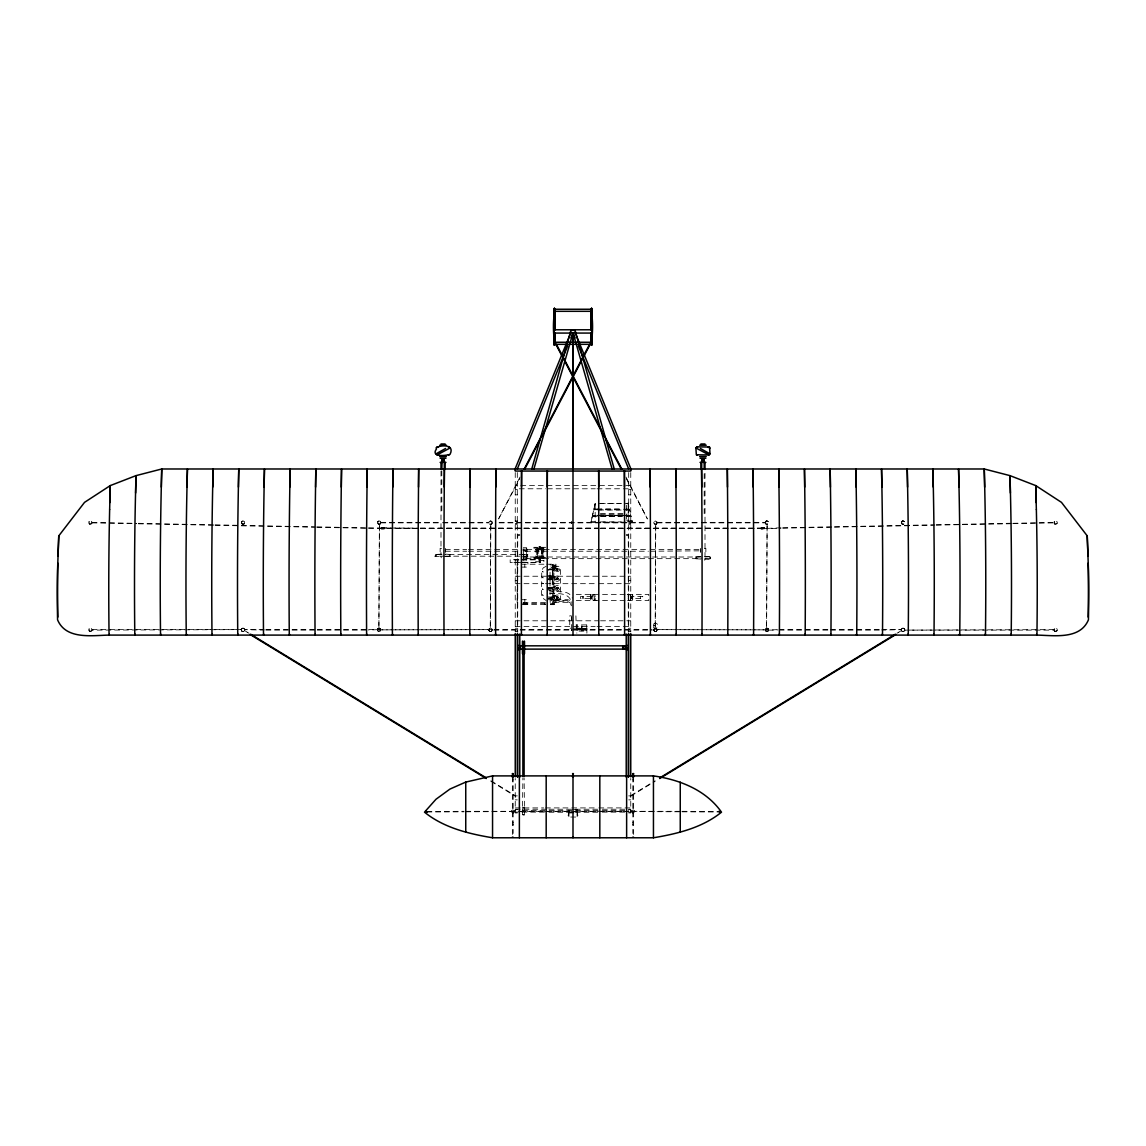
<?xml version="1.0" encoding="UTF-8"?>
<svg xmlns="http://www.w3.org/2000/svg" width="1146" height="1146" viewBox="0 0 1146 1146"><rect width="100%" height="100%" fill="white"/><g stroke="black" fill="none" stroke-linecap="round" stroke-linejoin="round"><path stroke-width="0.75" stroke-dasharray="5 3.75" d="M523.994 604.443L523.994 603.627M704.188 513.737L704.188 470.748M705.005 548.347L705.005 471.149M554.177 603.412L554.177 604.658L550.51 604.658M586.279 629.283L584.589 629.655L584.131 628.667M780.985 527.79L763.093 528.564L780.985 528.277M418.562 528.535L382.936 528.392M368.582 527.862L418.577 528.234M763.064 528.392L731.005 528.234M553.905 595.103L553.074 597.883L550.811 599.931M578.773 628.352C577.942 627.55 584.116 630.945 583.357 628.223L577.584 628.223L577.584 629.039L585.205 629.598M578.444 628.438L580.664 629.283M595.676 522.132L591.05 522.132L592.296 516.259L595.175 516.259M621.232 515.643L592.482 515.657L593.743 509.812L595.175 509.812M598.742 509.182L593.915 509.182L595.175 503.366M591.05 522.132L592.296 516.259M592.482 515.657L593.743 509.812M593.915 509.182L595.175 503.567M583.987 629.039L585.821 628.438L586.279 629.426M512.362 824.59L513.179 824.59M632.821 824.59L633.638 824.59M526.888 551.126L526.773 549.579L525.026 551.555L524.023 549.822L525.613 549.407L526.773 551.226L648.407 551.226M557.687 598.499C559.635 595.247 553.719 598.054 557.701 598.484M650.197 551.226L700.535 550.825M241.591 521.788L242.193 524.037A1.647 1.619 -26.1 0 0 244.442 523.436L243.84 521.186A1.633 1.604 -20.5 0 0 241.591 521.788A1.633 1.59 -17.4 0 1 243.84 521.186M377.722 521.788L378.323 524.037A1.647 1.633 -16.4 0 0 380.587 523.436L379.971 521.186A1.633 1.604 -12.6 0 0 377.722 521.788A1.633 1.59 -10.7 0 1 379.971 521.186M491.963 523.436L491.963 521.788L490.531 520.957L489.098 521.788L489.714 524.037A1.647 1.633 -7.8 0 0 491.963 523.436A1.647 1.647 0 0 0 490.531 520.957A1.647 1.647 0 0 0 489.098 523.436A1.647 1.647 0 0 0 491.963 523.436A1.633 1.619 -6.3 0 1 489.714 524.037M525.441 550.409L524.596 550.152L525.197 550.696M535.927 549.794L536.743 548.963M543.777 555.982L542.946 556.798M571.797 604.343C564.992 596.264 552.214 607.709 552.043 595.018L552.673 564.849L553.446 596.45L554.693 598.914L558.088 600.332M553.289 565.465L552.358 565.995M571.396 617.493L571.61 616.663A1.647 1.647 0 0 0 571.396 617.493L571.396 628.223L569.734 628.223L569.734 615.846L571.396 615.846M571.61 629.039L571.61 630.701A1.662 1.662 1.1 0 1 571.61 629.039A1.647 1.647 0 0 0 571.61 630.701M524.109 807.801L522.877 807.801M626.003 477.08L647.461 518.98M653.879 629.627L767.777 629.87L653.75 629.627M655.183 625.573L653.406 626.074M557.773 569.519L557.2 568.488L556.641 569.505M557.773 579.002L557.687 579.532M557.773 588.5L556.641 587.812L557.787 588.485M557.701 589.001C553.776 588.786 559.506 585.491 557.687 589.015M557.773 597.983L556.598 598.255L556.598 597.037L557.816 597.037L556.541 597.639L557.787 597.968M585.291 629.655L583.171 628.438L580.234 629.741M557.5 569.462L557.2 569.419M557.687 570.035L557.816 568.574L556.598 568.574L556.598 569.777L557.816 569.777C558.804 566.196 554.077 570.25 557.701 570.02M557.5 578.959L557.457 578.658M557.873 578.615L557.2 577.799L556.34 578.658L557.816 579.274C558.804 575.679 554.077 579.747 557.701 579.518M557.816 588.758L557.816 587.54L556.34 588.156L557.816 588.758L557.701 587.54M582.096 625.974L581.867 632.678L581.638 625.974M519.998 477.08L498.539 518.98M498.911 518.393L519.639 478.827M578.601 628.968L579.317 629.655L580.564 628.438M578.401 629.426L580.621 628.581M580.607 628.667L579.862 629.283M583.443 629.598L585.334 628.667M585.334 629.426L585.291 628.438L583.128 628.667M700.535 549.994L700.378 551.126M558.102 598.155L556.311 598.155L556.698 596.78M542.115 548.963L541.299 549.794L541.714 556.684A2.407 2.407 0 0 0 543.362 556.684M557.787 569.505L556.641 569.505M557.787 578.988L556.641 578.988M656.286 524.037L657.116 522.605L655.469 520.957L654.037 521.788L654.037 523.436A1.633 1.619 6.3 0 0 656.286 524.037A1.647 1.633 7.8 0 1 654.037 523.436A1.647 1.647 0 0 1 655.469 520.957A1.647 1.647 0 0 1 656.902 523.436A1.647 1.647 0 0 1 654.037 523.436M766.029 521.186L765.428 523.436A1.633 1.619 13.4 0 0 767.677 524.037L768.278 521.788A1.633 1.59 10.7 0 0 766.029 521.186A1.647 1.647 0 0 0 766.029 524.037A1.647 1.647 0 0 0 768.493 522.605A1.647 1.647 0 0 0 766.029 521.186A1.633 1.604 12.6 0 1 768.278 521.788M902.16 521.186L901.558 523.436A1.633 1.619 21.6 0 0 903.807 524.037L904.409 521.788A1.633 1.59 17.4 0 0 902.16 521.186A1.647 1.647 0 0 0 902.16 524.037A1.647 1.647 0 0 0 904.638 522.605A1.647 1.647 0 0 0 902.16 521.186A1.633 1.604 20.5 0 1 904.409 521.788M445.579 551.154L445.579 549.665M555.524 567.112C552.701 568.301 557.185 572.241 553.905 571.238M630.758 795.596L655.097 780.755M896.931 633.265L901.501 630.486L898.722 632.764M630.758 796.169L655.111 781.314M558.102 569.691L556.311 569.691L556.311 568.66L558.102 568.66M558.102 579.174L556.311 579.174L556.311 578.143L558.102 578.143M558.102 588.672L556.311 588.672L557.2 587.124L558.102 587.64M556.311 597.123L558.102 597.123M577.455 628.81L579.604 628.81M579.604 629.283L577.455 629.283M557.93 578.701L557.2 577.971L556.641 579.002M596.106 600.318C594.201 602.108 594.201 592.826 596.106 594.602M627.249 594.602L628.18 594.373M435.595 556.182L436.182 555.939C435.05 552.086 435.05 558.618 436.182 554.779L435.595 554.535M450.45 554.535L449.619 555.352L450.45 556.182M557.2 597.883L557.2 597.395M695.55 558.661L696.381 557.83L695.55 557.013M710.405 557.013L709.818 557.243C710.95 561.096 710.95 554.564 709.818 558.417L710.405 558.661M546.112 566.339L543.347 567.771L541.743 570.278L541.528 595.103L542.359 597.883L546.112 600.49M522.963 556.182L523.794 555.352L522.963 554.535M527.088 557.013L526.272 557.83L527.088 558.661M537.546 556.641L537.546 549.12M552.257 602.18L553.489 600.934L552.257 599.702L551.011 600.934L552.257 602.18L568.817 602.352L571.639 605.804M584.045 629.655L583.113 629.512M578.529 628.495L577.455 629.426M492.25 629.627L378.223 629.87L492.121 629.627M379.283 630.114L380.085 629.87L379.025 629.627M766.975 629.627L765.915 629.87L766.717 630.114M782.761 527.848L832.741 526.759M834.517 526.831L934.463 524.753M936.225 524.811L1011.202 523.235M1012.964 523.307L1054.034 522.39M782.775 528.148L832.741 527.26M834.517 527.131L934.477 525.255M936.239 525.126L1011.216 523.736M1012.978 523.607L1054.048 522.891M426.856 811.511L463.987 811.311M465.749 811.311L680.251 811.311M426.856 811.998L463.987 811.812M465.749 811.798L515.242 811.554M630.758 485.489L515.413 485.489L515.413 488.783L545.582 488.783M547.358 488.783L595.261 488.783M597.037 488.783L630.758 488.783M515.242 489.614L517.304 489.614M628.696 489.614L630.758 489.614M515.242 494.857L517.304 494.857M628.696 494.857L630.758 494.857M600.318 503.366L621.29 503.366M626.518 503.366L628.18 503.366L629.426 509.239L600.461 509.182M593.915 509.01L595.175 509.01M596.822 509.01L621.29 509.01M626.518 509.01L629.426 509.239M596.822 509.812L621.29 509.812M626.518 509.812L629.612 509.812L630.859 515.456L626.518 515.456M600.389 513.809L624.699 513.809M600.389 514.153L624.699 514.153M596.908 515.299L621.232 515.299M622.966 515.299L628.18 515.299M592.482 515.456L595.175 515.456M596.822 515.456L621.29 515.456M622.966 515.643L628.18 515.643M600.318 516.259L624.771 516.259M626.518 516.259L631.045 516.259L632.306 522.189L600.475 522.132M592.296 516.459L621.103 516.502M626.518 520.155L628.18 520.155M515.242 520.957L517.304 520.957M628.696 520.957L630.758 520.957M515.242 521.573L517.304 521.573M628.696 521.573L630.758 521.573M591.05 521.903L595.175 521.903L595.175 502.951M600.318 521.903L621.29 521.903M632.306 521.903L626.518 521.903L626.518 502.951L628.18 502.951L628.18 521.903M380.73 522.361L441.052 522.361M442.829 522.361L488.955 522.361M499.169 522.361L646.831 522.361M657.045 522.361L699.633 522.361M701.395 522.361L765.27 522.361M380.73 522.863L441.052 522.863M442.829 522.863L488.955 522.863M499.169 522.863L646.831 522.863M657.045 522.863L699.633 522.863M701.395 522.863L765.27 522.863M515.242 523.636L517.304 523.636M628.696 523.636L630.758 523.636M515.242 524.266L517.304 524.266M628.696 524.266L630.758 524.266M381.747 527.977L418.577 528.134M420.353 528.134L470.347 528.134M472.123 528.134L522.118 528.134M523.908 528.134L548.905 528.134M550.682 528.134L598.885 528.134M600.676 528.134L625.673 528.134M627.449 528.134L677.444 528.134M679.22 528.134L729.214 528.134M731.005 528.134L764.253 527.977M420.353 528.234L470.347 528.234M472.123 528.234L522.118 528.234M523.908 528.234L548.905 528.234M550.682 528.234L598.885 528.234M600.676 528.234L625.673 528.234M627.449 528.234L677.444 528.234M679.22 528.234L729.214 528.234M420.353 528.635L470.347 528.535M472.123 528.635L548.891 528.535M550.682 528.635L598.885 528.635M600.676 528.535L677.444 528.635M679.234 528.535L729.214 528.635M731.005 528.535L763.107 528.464M381.747 528.793L384.798 528.793M761.202 528.793L764.253 528.793M519.783 534.494L517.72 534.494L517.72 632.177M626.217 534.494L628.28 534.494L628.28 632.177M517.72 535.54L519.783 535.54M626.217 535.54L628.28 535.54M545.84 547.315L533.864 547.315L533.864 548.132L545.84 548.132M441.597 548.347L440.136 548.347L440.136 552.472L441.597 552.472M445.579 548.347L445.579 552.472M700.421 548.347L700.421 552.472M704.403 548.347L705.864 548.347L705.864 552.472L704.403 552.472M445.364 549.579L466.68 549.579M468.456 549.579L518.193 549.579M526.773 549.579L648.407 549.579M650.197 549.579L700.278 549.579M445.364 551.226L466.68 551.226M468.456 551.226L518.193 551.226M441.267 554.12L434.778 554.535L444.605 554.535M445.164 554.12L451.28 554.535M522.991 554.32L527.919 554.535L444.949 554.535M444.605 556.182L434.778 556.182L441.267 556.598M444.949 556.182L527.919 556.182L522.991 556.383M445.164 556.598L451.28 556.182M700.836 556.598L694.72 557.013M704.733 556.598L711.222 556.598L704.905 557.013M522.991 556.798L527.919 557.013M701.323 557.013L522.963 557.013L523.794 557.83L522.963 558.661L701.323 558.661M545.84 557.629L533.864 557.629L533.864 558.446L545.84 558.446M441.267 557.83L440.995 556.598M704.905 558.661L711.222 559.076L704.733 559.076M522.991 558.861L527.919 558.661M539.021 558.861L540.683 558.861M700.836 559.076L694.72 558.661M518.851 559.692L510.185 559.692L510.185 562.571L521.186 562.571M521.186 559.692L539.866 559.692L539.866 562.571M518.851 560.108L512.677 559.692M521.831 560.108L537.374 559.692M704.733 560.308L705.005 559.076M518.851 562.156L512.677 562.571M521.831 562.156L537.374 562.571M522.461 562.571L540.468 562.571L540.468 561.755M518.236 564.219L517.19 564.219L517.19 602.595L518.236 602.595M521.387 564.219L545.868 564.219M546.828 564.219L555.968 564.219L555.968 567.112A2.478 2.478 0 0 0 555.968 571.324A2.478 2.478 0 0 0 559.678 569.175A2.478 2.478 0 0 0 555.968 567.026L550.195 567.112L550.195 564.219M553.905 566.282L558.03 566.282A2.478 2.478 0 0 1 560.509 568.76L560.509 598.054A2.478 2.478 0 0 1 558.03 600.533M521.387 567.112L528.306 567.112M553.303 568.101L552.157 568.344L557.887 568.344L557.887 570.006L547.573 570.006M549.55 568.76L551.24 568.76L551.24 569.591L549.55 569.591M557.887 568.559L551.57 568.559L551.57 569.791M547.573 569.791L557.887 569.791M553.303 570.25L552.157 570.006M515.242 576.237L547.229 576.237M549.006 576.237L600.547 576.237M602.323 576.237L630.758 576.237M553.905 576.596C555.538 575.278 555.538 582.053 553.905 580.721M553.303 577.598L552.157 577.842A2.478 2.478 0 0 1 548.834 580.12M549.149 577.842L557.887 577.842L557.887 579.489L547.573 579.489M548.648 578.042L557.887 578.042M548.648 578.257L550.424 578.257L550.424 579.074M547.573 579.289L557.887 579.289M553.303 579.733L552.157 579.489M515.242 580.363L517.304 580.363M628.696 580.363L630.758 580.363M515.242 583.672L543.677 583.672M545.453 583.672L596.994 583.672M598.771 583.672L630.758 583.672M553.905 586.093C555.538 584.775 555.538 591.537 553.905 590.219M553.303 587.081L552.157 587.325M549.149 587.325L557.887 587.325L557.887 588.972L547.573 588.972M547.573 587.54L557.887 587.54M548.648 587.74L551.24 587.74L551.24 588.571L548.648 588.571M557.2 588.156L557.2 587.898M547.573 588.772L557.887 588.772M553.303 589.23L552.157 588.972M576.28 594.373L625.816 594.373M627.578 594.373L648.794 594.373L648.794 600.561L627.249 600.318M553.905 595.576C557.185 594.573 552.701 598.513 555.524 599.702M547.573 597.023L557.887 597.023M550.094 597.224L550.094 598.054M547.573 598.255L557.887 598.255M547.573 598.47L557.887 598.47L557.887 596.822L552.157 596.565L553.303 596.822M521.387 599.702L528.306 599.702M547.301 599.702L567.786 599.702L571.166 600.833M553.905 600.533L567.829 600.332L571.926 602.323M576.28 600.561L625.816 600.561M523.006 602.595L548.605 602.595M522.877 603.627L548.733 603.627M550.381 603.627L554.177 603.627M522.877 604.443L548.046 604.443M550.381 604.443L554.177 604.443M522.877 604.658L527.504 604.443M545.725 604.658L544.264 604.443M575.894 615.846L576.338 628.223M515.242 620.788L549.006 620.788M550.782 620.788L598.771 620.788M600.547 620.788L630.758 620.788M653.406 625.415L655.469 625.415M515.242 626.576L545.453 626.576M547.229 626.576L595.218 626.576M596.994 626.576L630.758 626.576M515.242 628.223L517.304 628.223M573.043 628.223L577.169 628.223M628.696 628.223L630.758 628.223M577.169 628.638L583.772 628.638L583.772 631.102L577.169 631.102M91.967 629.627L241.434 629.627L91.967 630.114M264.096 629.627L244.599 629.627L264.096 630.114M265.872 629.627L315.508 629.627M317.284 629.627L366.935 629.627M368.697 629.627L377.564 629.627L368.697 630.114M494.012 629.627L651.988 629.627M777.303 629.627L768.436 630.114L777.303 630.114M779.065 629.627L828.716 629.627M830.492 629.627L880.128 629.627M881.904 629.627L901.401 629.627L881.904 630.114M1054.034 629.627L904.566 630.114L1054.034 630.114M576.839 629.87L586.895 629.87M265.872 630.114L315.508 630.114M317.284 630.114L366.935 630.114M493.783 630.114L652.217 630.114M779.065 630.114L828.716 630.114M830.492 630.114L880.128 630.114M515.242 631.518L517.304 631.518M628.696 631.518L630.758 631.518M512.362 779.882L513.179 779.882M632.821 779.882L633.638 779.882M515.242 795.883L517.304 795.883M628.696 795.883L630.758 795.883M515.242 799.865L517.304 799.865M628.696 799.865L630.758 799.865M522.877 807.171L522.461 815.422L522.877 778.206M524.109 807.171L524.524 815.422L524.109 778.206M515.242 807.916L543.677 807.916M545.453 807.916L596.994 807.916M598.771 807.916L630.758 807.916M512.362 809.019L513.179 808.976M632.821 809.019L633.638 808.976M515.242 809.234L547.229 809.234M549.006 809.234L600.547 809.234M602.323 809.234L630.758 809.234M515.242 809.649L517.304 809.649M628.696 809.649L630.758 809.649M512.362 810.48L511.531 810.48L511.531 812.127L512.362 812.127M513.179 810.48L515.242 810.48M522.461 810.48L547.473 810.48M549.249 810.48L600.447 810.48M602.209 810.48L628.696 810.48M630.758 810.48L632.821 810.48M633.638 810.48L634.469 810.48L634.469 812.127L633.638 812.127M520.843 811.554L628.696 811.554M513.179 812.127L547.473 812.127M549.006 812.242L600.547 812.242M602.209 812.127L632.821 812.127M568.874 812.514L577.126 812.514M517.304 812.958L515.242 812.958L515.242 778.549M568.874 812.944L577.126 812.944M628.696 812.958L630.758 812.958L630.758 778.549M512.362 813.488L513.179 813.488M632.821 813.488L633.638 813.488M568.459 814.591L568.044 815.408L568.874 815.221M577.541 814.591L577.956 815.408L577.126 815.221M568.874 816.726L568.459 809.234M577.126 816.726L577.541 809.234M512.362 822.584L513.179 822.584M632.821 822.584L633.638 822.584M598.742 503.567L621.089 503.595M598.742 509.999L621.103 510.027M600.475 515.657L624.541 515.7M624.527 503.61L628.18 503.61M624.541 510.027L629.612 510.042L630.859 515.714L626.131 515.7M626.174 516.517L631.045 516.531L632.306 522.189M682.013 811.311L719.144 811.511M630.758 811.554L680.251 811.798M682.013 811.812L719.144 811.998M91.967 522.39L136.603 523.364M138.365 523.307L213.342 524.882M215.104 524.825L315.05 526.888M316.84 526.831L366.806 527.919M91.952 522.891L136.589 523.679M138.351 523.808L213.328 525.197M215.104 525.326L315.05 527.203M316.826 527.332L366.806 528.22M368.582 528.263L382.836 528.464M549.779 593.542C557.443 593.556 569.003 592.296 571.424 602.065M577.913 629.512L579.604 629.426L579.145 628.438M583.443 628.495L585.133 628.968M580.291 629.598L578.401 628.667M585.348 628.581L583.357 629.125L584.474 629.512M542.946 548.963L543.777 549.794M537.574 548.963L538.391 549.794L537.99 556.684A2.407 2.407 0 0 1 536.328 556.684L535.927 555.982M542.144 556.641L541.456 549.808M552.873 565.121L552.329 565.666L553.017 565.265M583.987 628.581L585.076 629.111M249.069 633.265L244.499 630.486L247.278 632.764M490.903 780.755L515.242 795.596M490.889 781.314L515.242 796.169M550.811 566.883L553.074 568.932L553.905 571.711M548.332 589.904C555.767 594 567.872 588.013 572.499 598.155M626.361 478.827L647.089 518.393M523.579 603.627L523.579 604.443M764.038 527.977L764.038 528.793M761.402 527.977L761.402 528.793M705.005 552.472L705.005 556.598M640.27 596.436L640.456 598.499M633.638 776.959L633.638 836.952M632.707 594.373L632.707 600.561M632.821 776.959L632.821 833.428M632.306 594.373L632.306 600.561M631.919 596.436L631.919 598.499M631.79 596.436L631.79 598.499M630.758 472.553L630.758 631.818M630.544 594.373L630.544 600.561M628.696 472.553L628.696 631.818M592.797 594.373L592.797 600.561M591.565 596.436L591.565 598.499M591.436 596.436L591.436 598.499M591.15 596.436L591.15 598.499M591.05 594.373L591.05 600.561M590.634 594.373L590.634 600.561M586.895 633.165L586.895 624.914L576.839 624.914L576.839 633.165M586.738 624.914L586.738 633.165M583.085 596.436L583.085 598.499M582.899 596.436L582.899 598.499M576.997 624.914L576.997 633.165M557.701 568.559L557.701 569.791M557.701 578.042L557.701 579.289M557.701 597.023L557.701 598.255M556.712 568.559L556.712 569.791M556.712 578.042L556.712 579.289M556.712 587.54L556.712 588.772M556.712 597.023L556.712 598.255M555.968 599.702L555.968 602.595L550.195 602.595L550.195 599.702M553.905 564.219L553.905 602.595M553.762 603.627L553.762 604.443M553.303 598.47L552.157 598.47M552.53 602.595L552.53 603.412M551.57 578.042L551.57 579.289M551.57 587.54L551.57 588.772M551.57 597.023L551.57 598.255M550.023 572.255L550.023 594.559M549.879 578.042L549.879 579.289M549.879 587.54L549.879 588.772M544.694 603.627L544.694 604.443M543.777 547.315L543.777 558.446M542.946 549.794L542.946 555.982M542.115 547.315L542.115 548.132M542.115 548.547L542.115 557.214M542.115 557.629L542.115 558.446M540.668 548.132L540.668 546.484L539.021 546.484L539.021 548.132M540.683 557.214L540.468 560.509M539.021 557.214L539.236 560.509M539.236 561.755L539.236 562.571M537.589 547.315L537.589 548.132M537.589 548.547L537.589 557.214M537.589 557.629L537.589 558.446M536.758 549.794L536.758 555.982M535.927 547.315L535.927 558.446M527.919 562.156L527.919 564.219M527.088 603.627L527.088 604.443M526.673 549.163L526.673 547.731L523.378 547.731L523.378 549.163M526.673 551.641L526.673 554.32M526.673 558.861L526.673 560.108M526.673 602.595L526.673 603.412M525.828 604.658L524.238 604.658M525.556 603.627L525.556 604.443M525.026 603.627L525.026 604.443M524.753 564.219L524.825 567.112M524.825 599.702L524.825 602.595M524.496 603.627L524.51 604.443M523.378 551.641L523.378 554.32M523.378 558.861L523.378 560.108M523.378 602.595L523.378 603.412M522.963 603.627L522.963 604.443M517.304 472.553L517.304 631.818M515.242 472.553L515.242 631.818M513.179 776.959L513.179 833.428M512.362 776.959L512.362 836.952M441.812 470.748L441.812 513.737M440.995 471.149L440.995 548.347M440.995 552.472L440.995 554.12M384.598 527.977L384.598 528.793M381.962 527.977L381.962 528.793M536.328 549.077A2.407 2.407 0 0 1 537.99 549.077M541.714 549.077A2.407 2.407 0 0 1 543.362 549.077M548.834 575.55A2.478 2.478 0 0 1 552.257 577.842M548.347 576.409A2.02 2.02 0 0 1 551.212 576.409A2.02 2.02 0 0 1 551.212 579.274A2.02 2.02 0 0 1 548.347 579.274M548.905 575.736A2.263 2.263 0 0 1 552.043 577.842A2.263 2.263 0 0 1 548.905 579.933M571.396 619.556A1.647 1.647 0 0 1 571.61 618.725M653.32 624.513A2.478 2.478 0 0 1 657.059 623.854A2.478 2.478 0 0 1 657.059 627.636A2.478 2.478 0 0 1 653.32 626.977M628.209 596.436A1.934 1.92 -90 0 1 630.243 594.359L630.243 600.561A1.934 1.92 -90 0 1 628.209 598.499M595.132 596.436A1.934 1.92 -90 0 0 593.112 594.359L593.112 600.561A1.934 1.92 -90 0 0 595.132 598.499M767.677 628.438A1.676 1.662 -16.6 0 1 768.264 630.715A1.676 1.662 -16.6 0 1 765.972 631.317A1.676 1.662 -16.6 0 1 765.428 629.025A1.676 1.662 -16.6 0 1 767.72 628.423A1.676 1.662 -14.5 0 1 768.264 630.715A1.676 1.662 -14.5 0 1 765.958 631.317A1.676 1.662 -14.5 0 1 765.428 629.025A1.676 1.662 -14.5 0 1 767.734 628.423M903.865 628.423A1.676 1.662 -26.4 0 0 901.573 629.025A1.69 1.662 -23.3 0 0 902.16 631.303A1.69 1.662 -23.3 0 0 904.395 630.715A1.69 1.662 -23.3 0 0 903.807 628.438A1.676 1.662 -26.4 0 1 904.409 630.715A1.676 1.662 -26.4 0 1 902.103 631.317A1.676 1.662 -26.4 0 1 901.573 629.025A1.69 1.662 -23.3 0 1 903.879 628.423M767.677 524.037A1.647 1.633 16.4 0 1 765.413 523.436M903.807 524.037A1.647 1.619 26.1 0 1 901.558 523.436M378.323 524.037A1.647 1.647 0 0 0 380.801 522.605A1.647 1.647 0 0 0 378.323 521.186A1.647 1.647 0 0 0 378.323 524.037A1.633 1.619 -13.4 0 0 380.572 523.436M242.193 524.037A1.647 1.647 0 0 0 244.671 522.605A1.647 1.647 0 0 0 242.193 521.186A1.647 1.647 0 0 0 242.193 524.037A1.633 1.619 -21.6 0 0 244.442 523.436M242.178 628.481A1.647 1.619 26.4 0 0 241.591 630.715A1.633 1.619 23.3 0 0 243.84 631.303A1.676 1.662 26.4 0 0 244.427 629.025A1.676 1.662 26.4 0 0 242.135 628.423A1.633 1.619 23.3 0 0 241.591 630.715A1.647 1.619 26.4 0 0 243.84 631.303A1.69 1.662 23.3 0 0 244.427 629.011A1.69 1.662 23.3 0 0 242.121 628.423M378.323 628.438A1.647 1.647 0 0 0 378.323 631.303A1.647 1.647 0 0 0 380.801 629.87A1.647 1.647 0 0 0 378.323 628.438A1.647 1.633 16.6 0 0 377.736 630.715A1.647 1.633 16.6 0 0 379.971 631.303A1.676 1.662 16.6 0 0 380.572 629.025A1.676 1.662 16.6 0 0 378.28 628.423A1.633 1.619 14.5 0 0 377.736 630.715A1.633 1.619 14.5 0 0 379.971 631.303A1.676 1.662 14.5 0 0 380.572 629.025A1.676 1.662 14.5 0 0 378.266 628.423M553.604 603.627L553.604 604.443L553.604 603.627M523.235 549.994C523.077 553.117 525.069 548.762 523.235 549.994M88.944 521.788L89.56 524.037L91.809 523.436L91.207 521.186L88.944 521.788M88.944 629.039L89.56 631.303L91.809 630.701L91.207 628.438L88.944 629.039M382.563 527.977C382.735 531.243 385.486 526.487 382.563 527.977M526.372 554.951C526.544 558.217 529.294 553.461 526.372 554.951M539.422 547.057L540.282 547.559L539.422 547.057M551.957 565.05C552.128 568.316 554.879 563.56 551.957 565.05M571.61 521.788L571.61 523.436A1.647 1.647 0 0 1 571.61 521.788M522.963 814.491L524.037 815.107L522.963 814.505M655.111 625.544L655.67 626.103L655.254 625.387M762.004 527.977C762.19 531.243 764.926 526.487 762.004 527.977M1054.191 521.788L1054.793 524.037L1057.056 523.436L1056.44 521.186L1054.191 521.788M1054.191 629.039L1054.793 631.303L1057.056 630.701L1056.44 628.438L1054.191 629.039M554.65 565.379L555.223 565.966L554.65 565.379M542.473 571.453L543.061 571.969L542.473 571.453M542.473 577.298L543.061 577.828L542.473 577.298M542.473 583.142L543.061 583.672L542.473 583.142M542.473 588.987L543.061 589.517L542.473 588.987M552.372 571.453L552.959 571.969L552.372 571.453M542.473 594.846L543.061 595.361L542.473 594.846M552.372 577.298L552.959 577.828L552.372 577.298M552.372 583.142L552.959 583.672L552.372 583.142M552.372 588.987L552.959 589.517L552.372 588.987M552.372 594.846L552.959 595.361L552.372 594.846M379.398 524.195L378.896 628.28L379.398 524.195M490.775 524.195L490.287 628.28L490.775 524.195M655.713 524.195L655.226 628.28L655.713 524.195M767.104 524.195L766.602 628.28L767.104 524.195M384.841 527.561L381.704 527.561L381.704 529.208L384.841 529.208L384.841 527.561M764.296 527.561L761.159 527.561L761.159 529.208L764.296 529.208L764.296 527.561M543.362 548.547L536.342 548.547L536.342 549.794L543.362 549.794L543.362 548.547M526.931 549.163L523.12 549.163L523.12 551.641L526.931 551.641L526.931 549.163M543.362 555.982L536.342 555.982L536.342 557.214L543.362 557.214L543.362 555.982M543.877 560.509L535.827 560.509L535.827 561.755L543.877 561.755L543.877 560.509M591.866 596.436L580.607 596.436L580.607 598.499L591.866 598.499L591.866 596.436M642.734 596.436L631.475 596.436L631.475 598.499L642.734 598.499L642.734 596.436M577.126 809.606L568.874 809.606L568.874 817.041L577.126 817.041L577.126 809.606M555.867 590.476A2.679 2.679 0 0 0 559.893 588.156A2.679 2.679 0 0 0 555.867 585.835A2.679 2.679 0 0 0 555.867 590.476M555.867 599.96A2.679 2.679 0 0 0 559.893 597.639A2.679 2.679 0 0 0 555.867 595.318A2.679 2.679 0 0 0 555.867 599.96M555.867 580.993A2.679 2.679 0 0 0 559.893 578.658A2.679 2.679 0 0 0 555.867 576.338A2.679 2.679 0 0 0 555.867 580.993M766.029 631.303A1.647 1.647 0 0 0 768.493 629.87A1.647 1.647 0 0 0 766.029 628.438A1.647 1.647 0 0 0 766.029 631.303M902.16 631.303A1.647 1.647 0 0 0 904.638 629.87A1.647 1.647 0 0 0 902.16 628.438A1.647 1.647 0 0 0 902.16 631.303M654.638 631.303A1.647 1.647 0 0 0 657.116 629.87A1.647 1.647 0 0 0 654.638 628.438A1.647 1.647 0 0 0 654.638 631.303A1.676 1.662 -6.9 0 0 656.887 630.715A1.676 1.662 -6.9 0 0 656.286 628.438A1.676 1.662 -6.9 0 0 654.051 629.025A1.676 1.662 -6.9 0 0 654.638 631.303A1.676 1.662 -7.9 0 0 656.887 630.701A1.676 1.662 -7.9 0 0 656.286 628.438A1.676 1.662 -7.9 0 0 654.051 629.025A1.676 1.662 -7.9 0 0 654.638 631.303M1054.793 631.303A1.647 1.647 0 0 0 1057.271 629.87A1.647 1.647 0 0 0 1054.793 628.438A1.647 1.647 0 0 0 1054.793 631.303M1054.793 524.037A1.647 1.647 0 0 0 1057.271 522.605A1.647 1.647 0 0 0 1054.793 521.186A1.647 1.647 0 0 0 1054.793 524.037M89.56 524.037A1.647 1.647 0 0 0 92.024 522.605A1.647 1.647 0 0 0 89.56 521.186A1.647 1.647 0 0 0 89.56 524.037M89.56 631.303A1.647 1.647 0 0 0 92.024 629.87A1.647 1.647 0 0 0 89.56 628.438A1.647 1.647 0 0 0 89.56 631.303M242.193 631.303A1.647 1.647 0 0 0 244.671 629.87A1.647 1.647 0 0 0 242.193 628.438A1.647 1.647 0 0 0 242.193 631.303M489.714 631.303A1.647 1.647 0 0 0 492.178 629.87A1.647 1.647 0 0 0 489.714 628.438A1.647 1.633 7.9 0 0 489.113 630.715A1.633 1.619 6.9 0 0 491.362 631.303A1.676 1.662 7.9 0 0 491.949 629.025A1.676 1.662 7.9 0 0 489.671 628.438A1.633 1.619 6.9 0 0 489.113 630.715A1.647 1.633 7.9 0 0 491.362 631.303A1.676 1.662 6.9 0 0 491.949 629.025A1.676 1.662 6.9 0 0 489.657 628.438A1.647 1.647 0 0 0 489.714 631.303"/><path stroke-width="1.5" d="M547.258 634.11L547.244 635.099L547.229 633.566A346.092 1.733 90 0 1 547.315 470.619A354.286 1.776 -90 0 0 547.287 487.107M521.459 634.11L521.444 635.099L521.416 633.566A346.092 3.452 90 0 1 521.573 470.619A354.286 3.538 -90 0 0 521.53 487.107M495.674 634.11L495.645 635.099L495.616 633.566A346.092 5.186 90 0 1 495.846 468.986A354.286 5.315 90 0 0 495.774 487.107M1088.127 617.092L1088.227 611.907A141.932 16.288 90 0 0 1088.156 563.116M109.644 509.526L110.274 485.589L136.002 475.633L161.744 468.986L984.256 468.986L1009.998 475.633L1035.726 485.589L1061.468 502.363L1087.239 535.884L1087.984 556.225M469.889 634.11L469.846 635.099L469.803 633.566A346.092 6.919 90 0 1 470.118 468.986A354.286 7.077 90 0 0 470.018 487.107M58.016 556.225L58.761 535.884L84.532 502.363L110.274 485.589L109.93 497.479A288.52 22.333 -90 0 0 109.858 502.55M444.104 634.11L444.046 635.099L444.003 633.566A346.092 8.652 -90 0 1 444.404 468.986A354.286 8.853 90 0 0 444.276 487.107M418.333 634.11L418.261 635.099L418.204 633.566A346.092 10.371 -90 0 1 418.677 468.986A354.286 10.615 90 0 0 418.519 487.107M58.761 535.884L57.544 570.307A138.709 15.915 -90 0 0 57.572 619.828C65.952 639.941 92.153 635.371 109.199 635.099L1036.801 635.099C1053.847 635.371 1080.048 639.941 1088.428 619.828A138.709 15.915 -90 0 0 1088.471 570.307L1087.239 535.884M392.562 634.11L392.476 635.099L392.405 633.566A346.092 12.105 -90 0 1 392.963 468.986A354.286 12.391 90 0 0 392.777 487.107M366.792 634.11L366.691 635.099L366.605 633.566A346.092 13.838 -90 0 1 367.25 468.986A354.286 14.153 -90 0 0 367.035 487.107M341.021 634.11L340.921 635.099L340.82 633.566A346.092 15.557 -90 0 1 341.537 468.986A354.286 15.929 90 0 0 341.307 487.107M315.265 634.11L315.15 635.099L315.05 633.566A346.092 17.29 -90 0 1 315.838 468.986A354.286 17.691 90 0 0 315.58 487.107M289.508 634.11L289.379 635.099L289.265 633.566A346.092 19.009 -90 0 1 290.139 468.986A354.286 19.468 90 0 0 289.852 487.107M263.766 634.11L263.623 635.099L263.494 633.566A346.092 20.743 -90 0 1 264.454 468.986A354.286 21.23 -90 0 0 264.139 487.107M238.024 634.11L237.867 635.099L237.738 633.566A346.092 22.462 -90 0 1 238.769 468.986A354.286 23.006 -90 0 0 238.44 487.107M212.297 634.11L212.125 635.099L211.981 633.566A346.092 24.195 -90 0 1 213.099 468.986A354.286 24.768 90 0 0 212.741 487.107M186.569 634.11L186.397 635.099L186.239 633.566A346.092 25.914 90 0 1 187.428 468.986A354.286 26.53 90 0 0 187.056 487.107M160.841 634.11L160.669 635.099L160.512 633.566A346.092 26.788 -90 0 1 161.744 468.986A354.286 27.418 90 0 0 161.342 487.107M135.113 634.153L134.927 635.099L134.784 633.623A319.978 24.754 90 0 1 136.002 475.633A327.326 25.327 90 0 0 135.615 493.038M109.386 634.211L109.199 635.099L109.042 633.709A281.816 21.803 -90 0 1 109.644 509.526M435.981 447.957C439.978 444.935 455.377 443.817 450.006 454.389C443.789 456.165 430.695 456.781 436.554 448.817M695.88 447.957L696.854 446.854L709.546 447.026L710.019 453.859L709.045 454.962L696.338 454.79L695.88 447.957L709.045 454.962M513.121 837.196L512.42 837.067M573.358 837.196L572.642 837.067M633.58 837.196L632.879 837.067M513.121 776.931L512.362 776.73L513.121 776.931L512.778 773.435L512.362 776.959M573.358 776.931L572.585 776.73L573.358 776.931L573 773.435L572.585 776.959M443.932 461.294L443.932 458.901L442.184 458.901L441.812 468.958M701.71 469L701.71 460.004L702.942 458.615L704.188 460.004L702.942 462.024M531.758 468.986L571.023 330.005L574.977 330.005L614.242 468.986M533.907 468.986L573 332.841L574.977 332.283M435.981 453.859L445.608 448.473M450.12 447.957L436.955 454.962M710.019 447.957L709.446 448.817M514.769 469.731L570.422 333.701M517.347 468.872L567.642 345.963M570.995 337.769L572.327 334.489M524.137 469.172L542.359 434.406M544.021 431.24L589.574 344.316M524.61 469.33L540.368 439.262M542.029 436.096L590.133 344.316M633.022 776.372L633.222 777.146L633.437 776.372M659.652 777.976L895.413 634.196M659.681 778.535L895.671 634.612M448.43 447.069L449.146 446.854M707.712 447.37L709.045 446.854M697.57 454.747L696.854 454.962M465.749 782.088L449.934 789.078L435.981 799.263L424.493 812.17C443.874 827.827 468.513 833.744 492.551 837.783L653.449 837.783C677.487 833.744 702.126 827.827 721.507 812.17C705.879 789.895 679.506 779.638 653.449 775.899L492.551 775.899L465.749 782.088L465.749 832.211M622.708 645.828L622.708 649.123M623.954 649.123L623.954 645.828M515.242 634.999L517.304 634.984M571.267 333.071L553.862 333.071L553.862 329.776L592.138 329.776L592.138 333.071L574.733 333.071M440.995 443.975L445.121 443.975M700.879 443.975L705.005 443.975M439.749 445.207L446.353 445.207M699.647 445.207L706.251 445.207M439.749 456.609L446.353 456.609M699.647 456.609L706.251 456.609M440.136 458.257L445.966 458.257M700.034 458.257L705.864 458.257M440.136 462.382L443.058 462.382M444.089 462.382L445.966 462.382M700.034 462.382L701.911 462.382M702.942 462.382L705.864 462.382M517.72 645.527L519.783 645.585M626.217 645.585L628.28 645.527M517.72 648.092L519.783 648.192M626.217 648.092L628.28 648.192M517.72 649.61L519.783 649.653M626.217 649.61L628.28 649.653M628.696 634.984L630.758 634.999M696.854 446.854L697.57 447.069M436.955 446.854L438.288 447.37M449.146 454.962L448.43 454.747M571.023 332.283L573 332.841L612.093 468.986M700.392 448.473L710.019 453.859M250.587 634.196L486.348 777.976M250.329 634.612L486.319 778.535M443.058 462.024L441.812 460.004M556.426 344.316L601.979 431.24M603.641 434.406L621.863 469.172M555.867 344.316L603.971 436.096M605.632 439.262L621.39 469.33M575.579 333.701L631.231 469.731M573.673 334.489L575.005 337.769M578.358 345.963L628.653 468.872M701.71 460.004L702.068 461.294M1036.614 634.211L1036.801 635.099L1036.958 633.709A281.816 21.803 -90 0 0 1036.356 509.526M1010.887 634.153L1011.073 635.099L1011.216 633.623A319.978 24.754 90 0 0 1009.998 475.633A327.326 25.327 -90 0 1 1010.385 493.038M985.159 634.11L985.331 635.099L985.488 633.566A346.092 26.788 90 0 0 984.256 468.986A354.286 27.418 90 0 1 984.658 487.107M959.431 634.11L959.603 635.099L959.761 633.566A346.092 25.914 -90 0 0 958.572 468.986A354.286 26.53 -90 0 1 958.944 487.107M933.703 634.11L933.875 635.099L934.019 633.566A346.092 24.195 90 0 0 932.901 468.986A354.286 24.768 90 0 1 933.259 487.107M907.976 634.11L908.133 635.099L908.262 633.566A346.092 22.462 90 0 0 907.231 468.986A354.286 23.006 -90 0 1 907.56 487.107M882.234 634.11L882.377 635.099L882.506 633.566A346.092 20.743 -90 0 0 881.546 468.986A354.286 21.23 -90 0 1 881.861 487.107M856.492 634.11L856.621 635.099L856.735 633.566A346.092 19.009 90 0 0 855.861 468.986A354.286 19.468 -90 0 1 856.148 487.107M830.735 634.11L830.85 635.099L830.95 633.566A346.092 17.29 90 0 0 830.162 468.986A354.286 17.691 -90 0 1 830.42 487.107M804.979 634.11L805.079 635.099L805.18 633.566A346.092 15.557 90 0 0 804.463 468.986A354.286 15.929 90 0 1 804.693 487.107M779.208 634.11L779.309 635.099L779.395 633.566A346.092 13.838 -90 0 0 778.75 468.986A354.286 14.153 90 0 1 778.965 487.107M753.438 634.11L753.524 635.099L753.595 633.566A346.092 12.105 -90 0 0 753.037 468.986A354.286 12.391 90 0 1 753.223 487.107M727.667 634.11L727.739 635.099L727.796 633.566A346.092 10.371 -90 0 0 727.323 468.986A354.286 10.615 90 0 1 727.481 487.107M701.896 634.11L701.954 635.099L701.997 633.566A346.092 8.652 90 0 0 701.596 468.986A354.286 8.853 90 0 1 701.724 487.107M676.111 634.11L676.154 635.099L676.197 633.566A346.092 6.919 90 0 0 675.882 468.986A354.286 7.077 90 0 1 675.982 487.107M1036.356 509.526L1035.726 485.589L1036.027 497.436A288.52 22.333 -90 0 1 1036.142 502.55M57.873 617.092L57.773 611.907A141.932 16.288 -90 0 1 57.844 563.116M650.326 634.11L650.355 635.099L650.384 633.566A346.092 5.186 -90 0 0 650.154 468.986A354.286 5.315 -90 0 1 650.226 487.107M624.541 634.11L624.556 635.099L624.584 633.566A346.092 3.452 90 0 0 624.427 470.619A354.286 3.538 -90 0 1 624.47 487.107M598.742 634.11L598.756 635.099L598.771 633.566A346.092 1.733 -90 0 0 598.685 470.619A354.286 1.776 90 0 1 598.713 487.107M705.005 462.382L705.005 469.402M704.188 460.004L704.188 468.958M700.879 462.382L700.879 469.402M680.251 782.088L680.251 832.211M653.449 775.899L653.449 837.783M633.638 776.959L633.222 773.435L632.821 776.959M630.758 468.986L630.758 471.049L515.242 471.049L515.242 468.986M630.758 633.509L630.758 776.816M628.696 633.509L628.696 776.816M628.28 633.967L628.28 777.146M626.633 775.899L626.633 837.783M626.217 633.967L626.217 777.146M599.816 775.899L599.816 837.783M573.244 333.457L573.244 469.215M573 470.634L573 635.099M573 773.837L573 837.783M572.756 333.457L572.756 469.23M546.184 775.899L546.184 837.783M524.524 641.287L524.524 653.664M524.109 641.287L524.109 776.687M522.877 641.287L522.877 776.687M522.461 641.287L522.461 653.664M519.783 633.967L519.783 777.146M519.367 775.899L519.367 837.783M517.72 633.967L517.72 777.146M517.304 633.509L517.304 776.816M515.242 633.509L515.242 776.816M492.551 775.899L492.551 837.783M445.121 462.382L445.121 469.402M444.29 460.004L444.29 469.946M440.995 462.382L440.995 469.402M555.151 332.97L555.151 333.071A209.26 209.26 0 0 1 554.42 345.347A209.26 209.26 0 0 1 554.42 308.217A209.26 209.26 0 0 1 555.223 329.876A213.371 211.294 0 0 0 554.42 308.217A213.371 211.294 0 0 0 554.42 345.347A213.371 211.294 0 0 0 555.151 332.97M554.65 342.253L554.506 344.316L591.494 344.316L591.35 342.253L554.65 342.253M591.494 309.248L591.35 311.311L554.65 311.311L554.506 309.248L591.494 309.248M426.011 811.44L427.086 812.07L426.011 811.44M513.179 773.837L512.362 773.837L513.179 773.837M573.415 773.837L572.585 773.837L573.415 773.837M633.638 773.837L632.821 773.837L633.638 773.837M718.914 811.44L719.989 812.07L718.914 811.44M626.017 645.828L519.983 645.828L519.983 649.123L626.017 649.123L626.017 645.828M590.849 333.071L590.849 332.97A213.371 211.294 0 0 0 591.58 345.347A209.26 209.26 0 0 0 591.58 308.217A209.26 209.26 0 0 0 590.777 329.876A213.371 211.294 0 0 1 591.58 308.217A213.371 211.294 0 0 1 591.58 345.347A209.26 209.26 0 0 1 590.849 332.97"/></g></svg>
